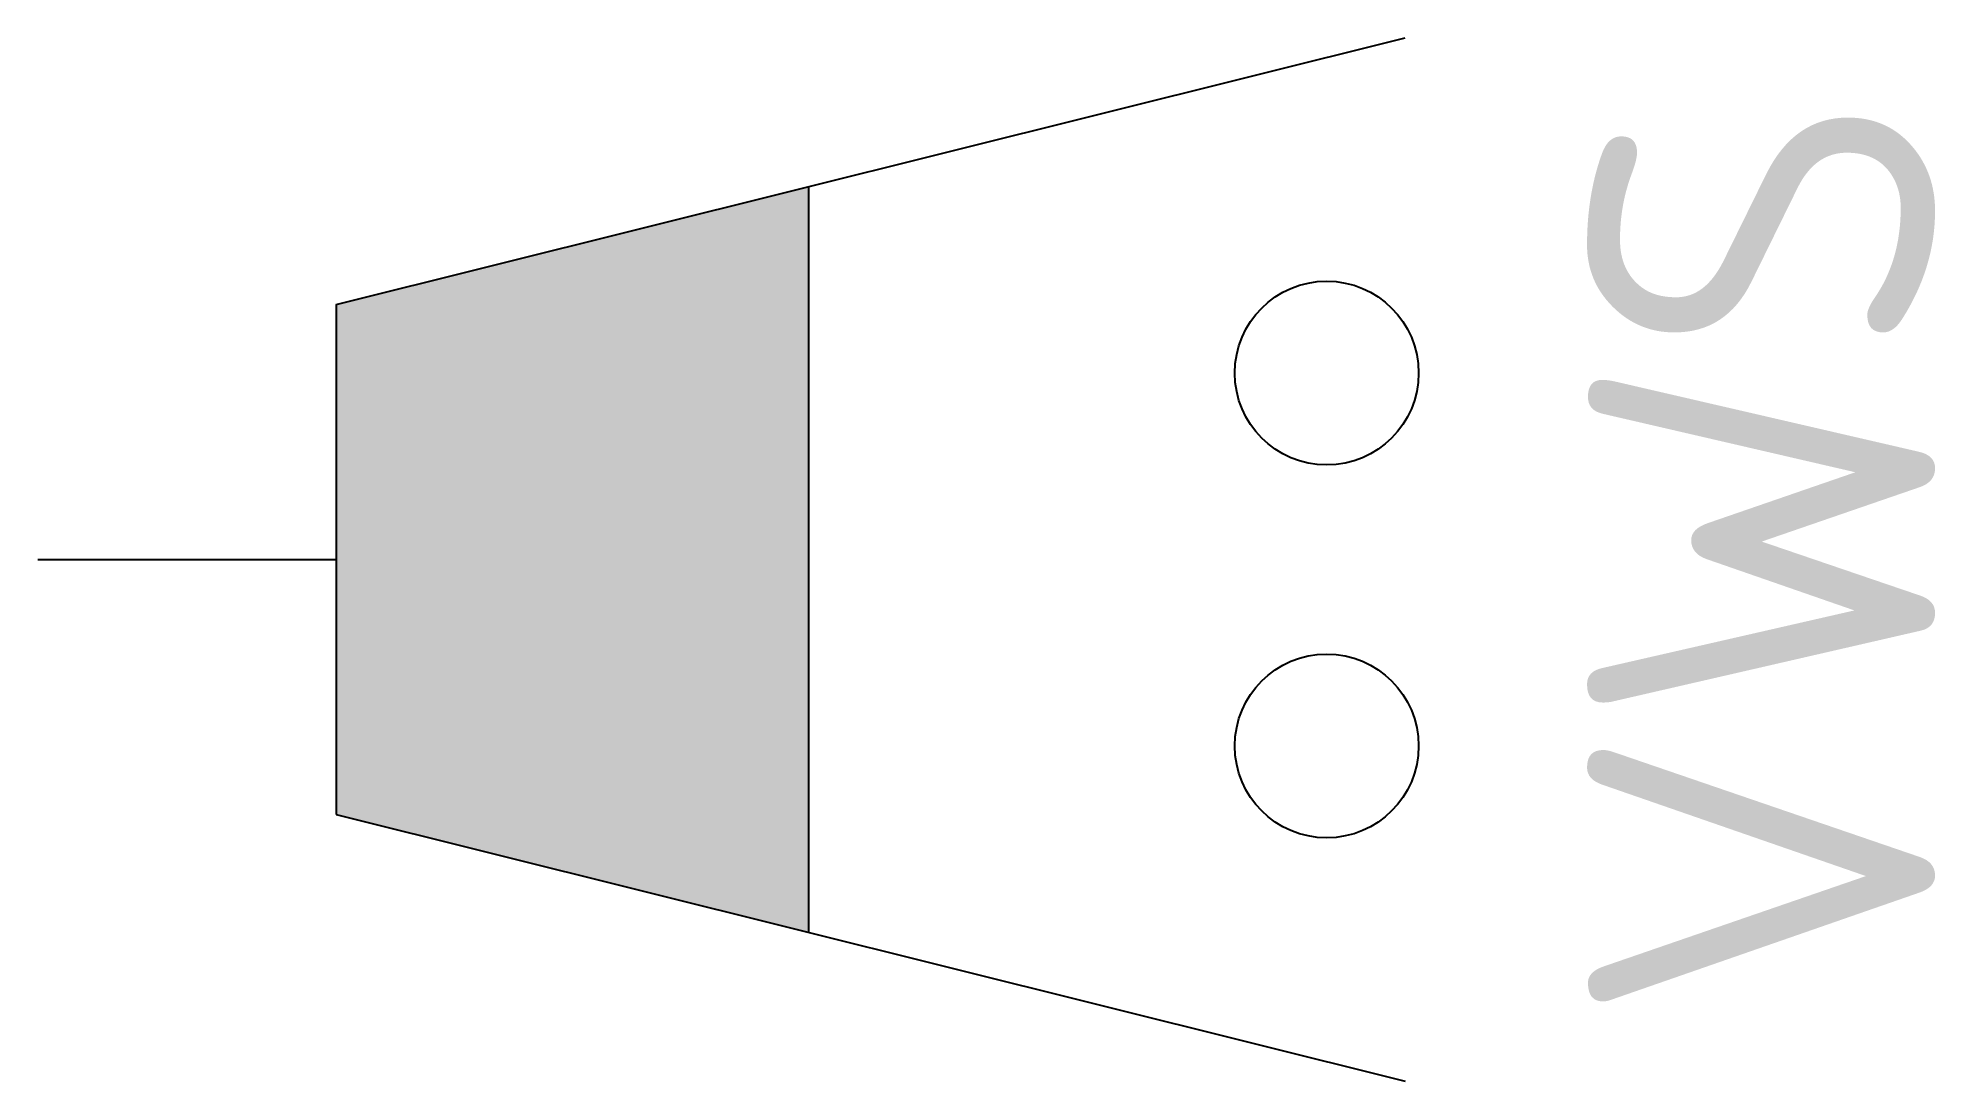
# Model space of a CAD drawing. Extents: x 0 to 9.54, y -2.62 to 2.62.
import ezdxf
from ezdxf.enums import TextEntityAlignment as Align

# ---------------------------------------------------------------- set-up
doc = ezdxf.new("R2010")
doc.units = 0
doc.layers.get('0').update_dxf_attribs({"lineweight": 25})
doc.styles.add('NLCS-ISO', font='NLCS-ISO.ttf')

msp = doc.modelspace()

# ---------------------------------------------------------------- linework, layer by layer
for p, q in [((1.5, 1.2825), (6.8744, 2.6225)), ((3.8744, 1.8745), (3.8744, -1.8745)), ((1.5, 1.2825), (1.5, -1.2825)), ((0, 0), (1.5, 0)), ((1.5, -1.2825), (6.8744, -2.6225))]:
    msp.add_line(p, q)
for centre in [(6.4804, 0.9376), (6.4804, -0.9376)]:
    msp.add_circle(centre, 0.462)
msp.add_solid([(1.5, 1.2825), (1.5, -1.2825), (3.8744, 1.8745), (3.8744, -1.8745)])

# ---------------------------------------------------------------- texts
at = {"style": 'NLCS-ISO'}
msp.add_text('VWS', height=1.75, rotation=90, dxfattribs=at).set_placement((8.6646, 0), align=Align.MIDDLE_CENTER)

doc.saveas('drawing.dxf')
